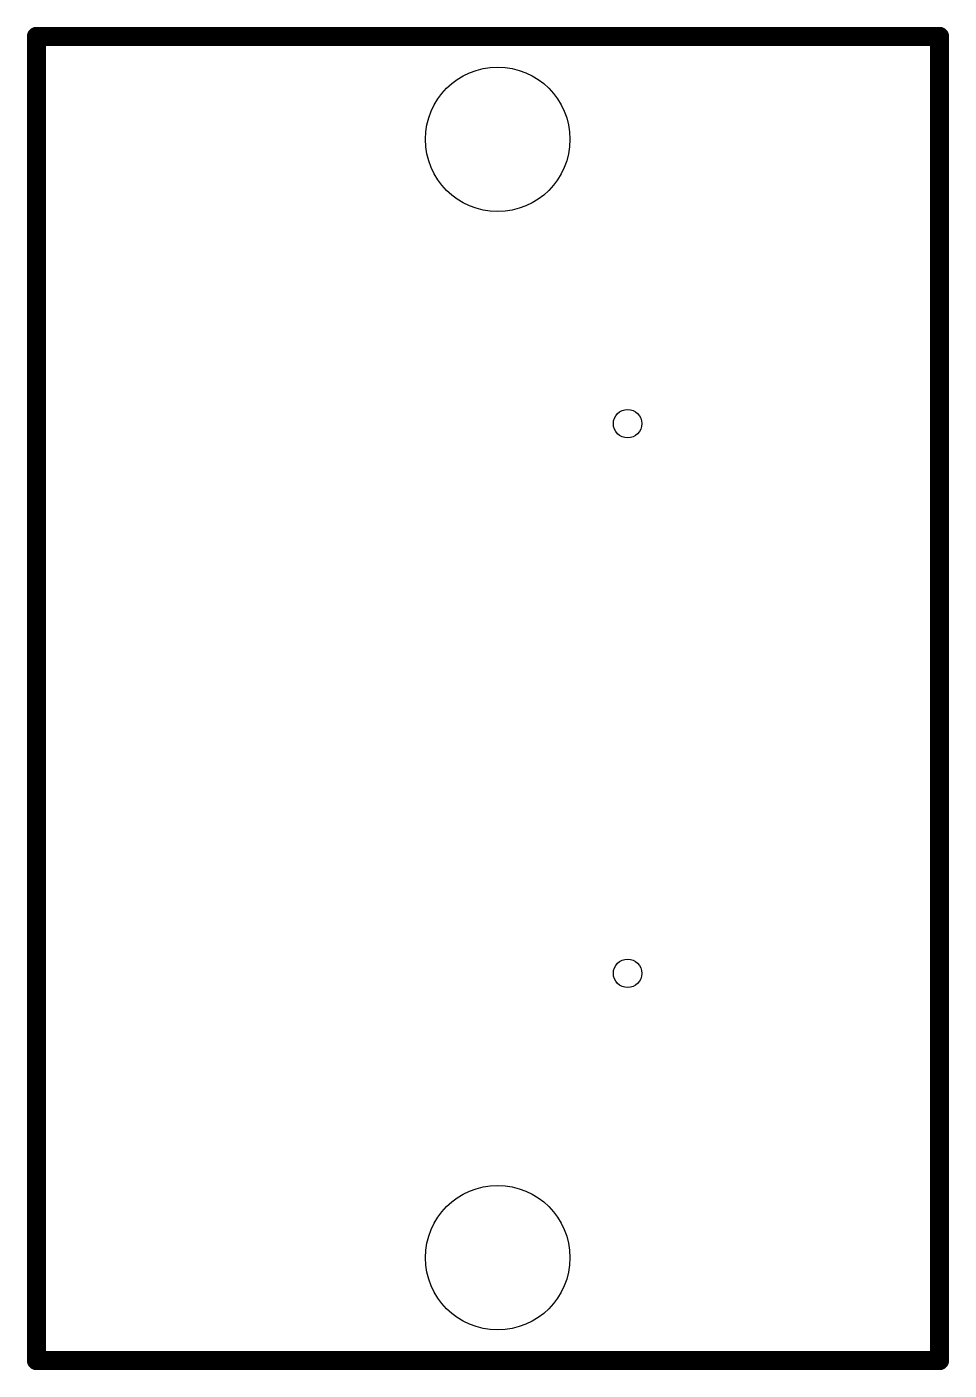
# Model space of a CAD drawing. Extents: x -2.7 to 16.7, y -12.9 to 15.4.
import ezdxf

# ---------------------------------------------------------------- set-up
doc = ezdxf.new("R2010")
doc.units = 0
doc.layers.add('20', color=7, linetype='CONTINUOUS')

msp = doc.modelspace()

# ---------------------------------------------------------------- linework, layer by layer
at = {"layer": '20', "const_width": 0.4064}
for points in [[(-2.54, 15.24), (16.51, 15.24)], [(-2.54, -12.7), (-2.54, 15.24)], [(16.51, 15.24), (16.51, -12.7)], [(16.51, -12.7), (-2.54, -12.7)]]:
    msp.add_lwpolyline(points, dxfattribs=at)
at = {"layer": '20', "const_width": 0.2032}
for points in [[(-2.54, 15.3416, 1), (-2.54, 15.1384)], [(-2.4384, 15.24, 1), (-2.6416, 15.24)], [(16.6116, 15.24, 1), (16.4084, 15.24)], [(16.51, 15.1384, 1), (16.51, 15.3416)], [(-2.54, -12.5984, 1), (-2.54, -12.8016)], [(-2.6416, -12.7, 1), (-2.4384, -12.7)], [(16.4084, -12.7, 1), (16.6116, -12.7)], [(16.51, -12.8016, 1), (16.51, -12.5984)]]:
    msp.add_lwpolyline(points, format="xyb", dxfattribs=at)
at = {"layer": '20'}
for centre, radius in [((7.19, 13.07), 1.524), ((9.93, 7.07), 0.3), ((9.93, -4.53), 0.3), ((7.19, -10.53), 1.524)]:
    msp.add_circle(centre, radius, dxfattribs=at)

doc.saveas('drawing.dxf')
